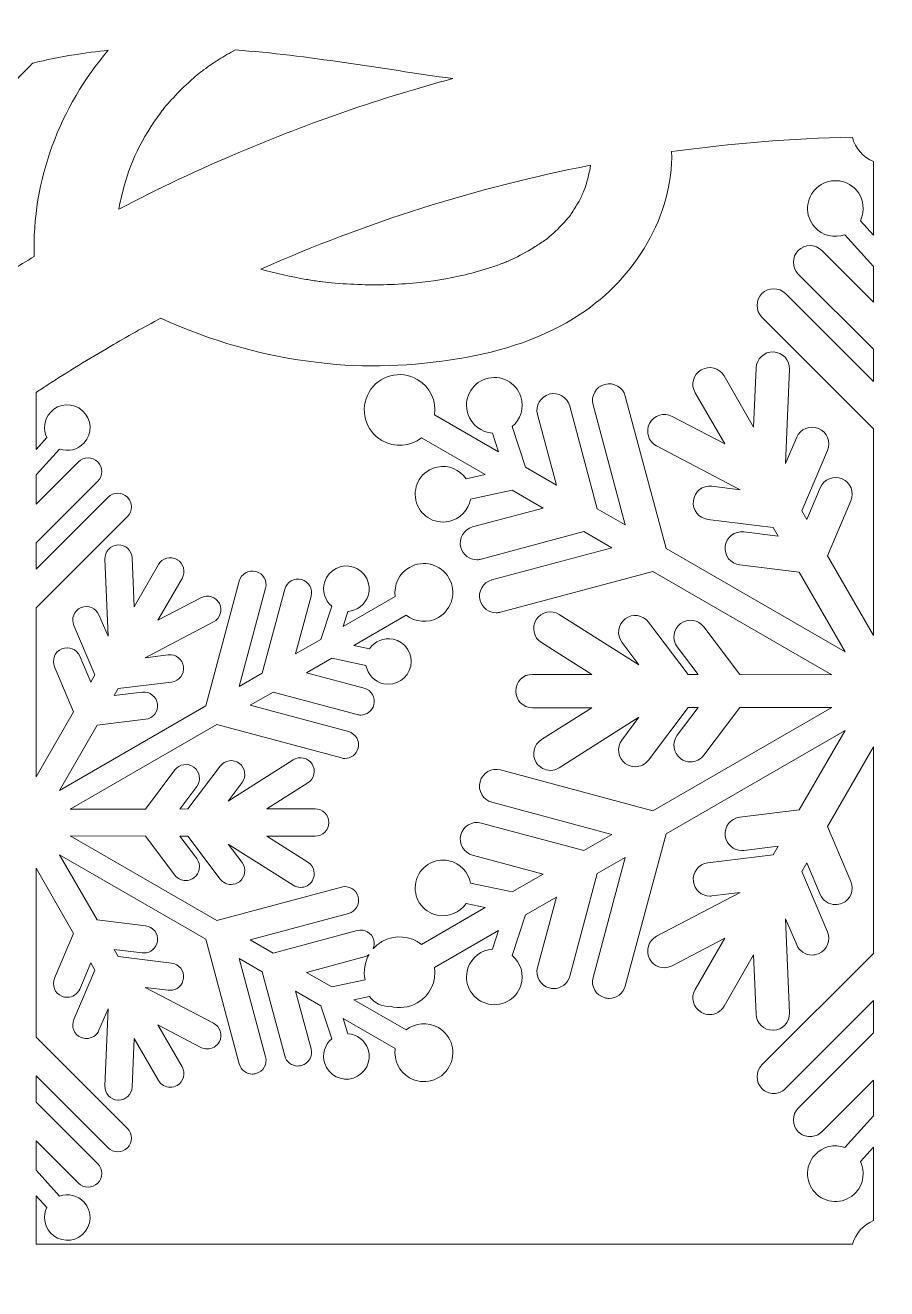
# Model space of a CAD drawing. Extents: x 26 to 174, y -640 to -439.
# Drawn here: x 61.7 to 100, y -548.7 to -492.5 of the extents above; entities that cross this region are included whole.
import ezdxf

# ---------------------------------------------------------------- set-up
doc = ezdxf.new("R2010")
doc.units = 0
doc.header["$MEASUREMENT"] = 0
doc.layers.add('Layer 1', color=7, linetype='Continuous', lineweight=0)

msp = doc.modelspace()

# ---------------------------------------------------------------- linework, layer by layer
at = {"layer": 'Layer 1'}
for points, knots in [([(173.587, -560.112), (173.015, -553.022), (171.434, -546.115), (168.862, -539.491), (168.595, -538.8), (168.317, -538.113), (168.027, -537.43), (166.759, -534.431), (165.303, -531.535), (163.666, -528.752), (163.191, -527.944), (162.701, -527.147), (162.196, -526.358), (160.938, -524.395), (159.586, -522.493), (158.143, -520.654), (162.274, -523.66), (168.881, -524.081), (171.941, -519.353), (172.403, -518.643), (171.782, -517.857), (171.051, -517.795), (166.41, -517.423), (163.769, -512.423), (162.631, -508.458), (161.196, -503.492), (160.672, -497.969), (157.038, -493.989), (155.459, -492.259), (153.521, -491.059), (151.411, -490.231), (154.107, -489.879), (156.742, -489.217), (159.21, -487.99), (163.81, -485.707), (167.651, -481.349), (167.851, -476.032), (168.079, -470.15), (164.113, -465.101), (159.541, -461.874), (154.597, -458.378), (148.749, -456.53), (143.597, -453.406), (141.122, -451.902), (139.032, -450.075), (137.101, -447.93), (136.868, -447.669), (136.634, -447.406), (136.399, -447.144), (136.166, -446.481), (135.87, -445.842), (135.517, -445.245), (134.317, -443.216), (132.474, -441.769), (130.307, -440.891), (126.136, -439.202), (121.289, -440.104), (117.363, -442.013), (113.423, -443.928), (110.041, -447.198), (108.033, -451.095), (107.04, -453.022), (106.36, -455.096), (105.999, -457.223), (105.834, -457.146), (105.668, -457.073), (105.498, -457.004), (103.752, -456.29), (101.845, -456.103), (100, -456.375), (98.155, -456.103), (96.248, -456.29), (94.502, -457.004), (94.332, -457.073), (94.166, -457.146), (94.001, -457.223), (93.64, -455.096), (92.96, -453.022), (91.967, -451.095), (89.959, -447.198), (86.577, -443.928), (82.637, -442.013), (78.711, -440.104), (73.864, -439.202), (69.693, -440.891), (67.526, -441.769), (65.683, -443.216), (64.483, -445.245), (64.13, -445.842), (63.834, -446.481), (63.601, -447.144), (63.366, -447.406), (63.132, -447.669), (62.899, -447.93), (60.968, -450.075), (58.878, -451.902), (56.403, -453.406), (51.251, -456.53), (45.403, -458.378), (40.459, -461.874), (35.887, -465.101), (31.921, -470.15), (32.149, -476.032), (32.349, -481.349), (36.19, -485.707), (40.79, -487.99), (43.258, -489.217), (45.893, -489.879), (48.589, -490.231), (46.479, -491.059), (44.541, -492.259), (42.962, -493.989), (39.328, -497.969), (38.804, -503.492), (37.369, -508.458), (36.231, -512.423), (33.59, -517.423), (28.949, -517.795), (28.218, -517.857), (27.597, -518.643), (28.059, -519.353), (31.119, -524.081), (37.726, -523.66), (41.857, -520.654), (40.414, -522.493), (39.062, -524.395), (37.804, -526.358), (37.299, -527.147), (36.809, -527.944), (36.334, -528.752), (34.697, -531.535), (33.241, -534.431), (31.973, -537.43), (31.683, -538.113), (31.405, -538.8), (31.138, -539.491), (28.566, -546.115), (26.985, -553.022), (26.413, -560.112), (26.251, -562.117), (26.17, -564.137), (26.17, -566.17), (26.17, -575.386), (27.84, -584.352), (31.138, -592.849), (31.405, -593.538), (31.683, -594.225), (31.973, -594.908), (35.69, -603.7), (41.014, -611.595), (47.793, -618.375), (54.573, -625.154), (62.468, -630.478), (71.26, -634.197), (80.365, -638.047), (90.034, -640), (100, -640), (109.966, -640), (119.635, -638.047), (128.74, -634.197), (137.532, -630.478), (145.427, -625.154), (152.207, -618.375), (158.986, -611.595), (164.31, -603.7), (168.027, -594.908), (168.317, -594.225), (168.595, -593.538), (168.862, -592.849), (172.16, -584.352), (173.83, -575.386), (173.83, -566.17), (173.83, -564.137), (173.749, -562.117), (173.587, -560.112)], [0, 0, 0, 0, 1, 1, 1, 2, 2, 2, 3, 3, 3, 4, 4, 4, 5, 5, 5, 6, 6, 6, 7, 7, 7, 8, 8, 8, 9, 9, 9, 10, 10, 10, 11, 11, 11, 12, 12, 12, 13, 13, 13, 14, 14, 14, 15, 15, 15, 16, 16, 16, 17, 17, 17, 18, 18, 18, 19, 19, 19, 20, 20, 20, 21, 21, 21, 22, 22, 22, 23, 23, 23, 24, 24, 24, 25, 25, 25, 26, 26, 26, 27, 27, 27, 28, 28, 28, 29, 29, 29, 30, 30, 30, 31, 31, 31, 32, 32, 32, 33, 33, 33, 34, 34, 34, 35, 35, 35, 36, 36, 36, 37, 37, 37, 38, 38, 38, 39, 39, 39, 40, 40, 40, 41, 41, 41, 42, 42, 42, 43, 43, 43, 44, 44, 44, 45, 45, 45, 46, 46, 46, 47, 47, 47, 48, 48, 48, 49, 49, 49, 50, 50, 50, 51, 51, 51, 52, 52, 52, 53, 53, 53, 54, 54, 54, 55, 55, 55, 56, 56, 56, 57, 57, 57, 58, 58, 58, 58]), ([(62.083, -502.801), (61.393, -503.214), (60.71, -503.638), (60.035, -504.074), (59.219, -504.599), (58.414, -505.142), (57.62, -505.7), (57.575, -504.972), (57.582, -504.241), (57.638, -503.514), (57.651, -503.342), (57.669, -503.171), (57.686, -502.999), (57.69, -502.949), (57.694, -502.911), (57.696, -502.882), (57.7, -502.858), (57.705, -502.83), (57.71, -502.795), (57.768, -502.426), (57.835, -502.058), (57.915, -501.692), (58.071, -500.989), (58.271, -500.297), (58.514, -499.619), (58.573, -499.457), (58.637, -499.296), (58.697, -499.134), (58.734, -499.044), (58.754, -498.994), (58.759, -498.979), (58.778, -498.936), (58.797, -498.893), (58.816, -498.85), (58.969, -498.508), (59.134, -498.172), (59.309, -497.841), (59.646, -497.206), (60.024, -496.593), (60.441, -496.007), (60.717, -495.619), (61.117, -495.126), (61.64, -494.582), (61.764, -494.453), (61.89, -494.326), (62.018, -494.202), (62.627, -494.05), (63.242, -493.924), (63.857, -493.824), (64.364, -493.741), (64.872, -493.676), (65.379, -493.626), (63.23, -496.138), (61.976, -499.4), (62.083, -502.801)], [0, 0, 0, 0, 1, 1, 1, 2, 2, 2, 3, 3, 3, 4, 4, 4, 5, 5, 5, 6, 6, 6, 7, 7, 7, 8, 8, 8, 9, 9, 9, 10, 10, 10, 11, 11, 11, 12, 12, 12, 13, 13, 13, 14, 14, 14, 15, 15, 15, 16, 16, 16, 17, 17, 17, 18, 18, 18, 18]), ([(71.26, -498.142), (69.415, -498.923), (67.609, -499.775), (65.845, -500.696), (65.889, -500.457), (65.942, -500.216), (66.005, -499.972), (66.361, -498.588), (66.837, -497.581), (67.724, -496.374), (67.732, -496.363), (67.739, -496.354), (67.745, -496.345), (67.791, -496.288), (67.838, -496.23), (67.885, -496.174), (67.982, -496.059), (68.08, -495.945), (68.181, -495.834), (68.422, -495.568), (68.676, -495.312), (68.941, -495.069), (69.141, -494.885), (69.347, -494.706), (69.561, -494.538), (69.594, -494.517), (69.838, -494.339), (69.838, -494.339), (69.986, -494.236), (70.136, -494.137), (70.288, -494.041), (70.53, -493.887), (70.779, -493.743), (71.031, -493.608), (74.26, -493.853), (77.485, -494.44), (80.699, -494.885), (77.495, -495.751), (74.345, -496.837), (71.26, -498.142)], [0, 0, 0, 0, 1, 1, 1, 2, 2, 2, 3, 3, 3, 4, 4, 4, 5, 5, 5, 6, 6, 6, 7, 7, 7, 8, 8, 8, 9, 9, 9, 10, 10, 10, 11, 11, 11, 12, 12, 12, 13, 13, 13, 13]), ([(98.472, -497.489), (98.592, -497.984), (98.946, -498.388), (99.411, -498.576), (99.411, -498.576), (99.411, -501.852), (99.411, -501.852), (99.411, -501.852), (98.829, -501.207), (98.829, -501.207), (99.043, -500.767), (98.984, -500.222), (98.636, -499.837), (98.179, -499.328), (97.395, -499.288), (96.888, -499.746), (96.38, -500.204), (96.339, -500.987), (96.797, -501.495), (97.144, -501.881), (97.68, -501.996), (98.14, -501.829), (98.14, -501.829), (99.411, -503.239), (99.411, -503.239), (99.411, -503.239), (99.411, -504.827), (99.411, -504.827), (99.411, -504.827), (97.115, -502.532), (97.115, -502.532), (96.826, -502.242), (96.356, -502.242), (96.066, -502.532), (95.776, -502.822), (95.776, -503.292), (96.066, -503.582), (96.066, -503.582), (99.411, -506.926), (99.411, -506.926), (99.411, -506.926), (99.411, -508.364), (99.411, -508.364), (99.411, -508.364), (95.5, -504.453), (95.5, -504.453), (95.21, -504.163), (94.74, -504.163), (94.451, -504.453), (94.16, -504.743), (94.16, -505.213), (94.451, -505.503), (94.451, -505.503), (99.411, -510.463), (99.411, -510.463), (99.411, -510.463), (99.411, -519.654), (99.411, -519.654), (99.411, -519.654), (97.371, -516.111), (97.371, -516.111), (97.371, -516.111), (98.409, -513.666), (98.409, -513.666), (98.57, -513.289), (98.393, -512.853), (98.016, -512.692), (97.639, -512.532), (97.203, -512.709), (97.043, -513.086), (97.043, -513.086), (96.442, -514.499), (96.442, -514.499), (96.442, -514.499), (96.22, -514.113), (96.22, -514.113), (96.22, -514.113), (97.361, -511.424), (97.361, -511.424), (97.522, -511.047), (97.345, -510.612), (96.968, -510.451), (96.591, -510.291), (96.155, -510.467), (95.995, -510.844), (95.995, -510.844), (95.501, -512.007), (95.501, -512.007), (95.501, -512.007), (95.673, -507.818), (95.673, -507.818), (95.69, -507.408), (95.372, -507.062), (94.962, -507.046), (94.554, -507.029), (94.207, -507.347), (94.189, -507.756), (94.189, -507.756), (94.081, -510.399), (94.081, -510.399), (94.081, -510.399), (92.766, -508.115), (92.766, -508.115), (92.561, -507.76), (92.107, -507.638), (91.752, -507.842), (91.751, -507.843), (91.75, -507.844), (91.75, -507.844), (91.749, -507.844), (91.748, -507.845), (91.747, -507.845), (91.392, -508.051), (91.271, -508.505), (91.476, -508.859), (91.476, -508.859), (92.797, -511.141), (92.797, -511.141), (92.797, -511.141), (90.454, -509.913), (90.454, -509.913), (90.091, -509.723), (89.642, -509.863), (89.452, -510.227), (89.261, -510.59), (89.402, -511.038), (89.765, -511.228), (89.765, -511.228), (93.479, -513.174), (93.479, -513.174), (93.479, -513.174), (92.226, -513.02), (92.226, -513.02), (91.818, -512.97), (91.449, -513.26), (91.399, -513.667), (91.348, -514.074), (91.638, -514.444), (92.045, -514.494), (92.045, -514.494), (94.944, -514.849), (94.944, -514.849), (94.944, -514.849), (95.167, -515.236), (95.167, -515.236), (95.167, -515.236), (93.643, -515.049), (93.643, -515.049), (93.235, -514.998), (92.866, -515.289), (92.816, -515.695), (92.766, -516.102), (93.055, -516.472), (93.462, -516.523), (93.462, -516.523), (96.099, -516.845), (96.099, -516.845), (96.099, -516.845), (98.147, -520.384), (98.147, -520.384), (98.147, -520.384), (90.187, -515.788), (90.187, -515.788), (90.187, -515.788), (88.372, -509.012), (88.372, -509.012), (88.266, -508.616), (87.859, -508.381), (87.463, -508.487), (87.067, -508.593), (86.832, -509), (86.938, -509.397), (86.938, -509.397), (88.369, -514.739), (88.369, -514.739), (88.369, -514.739), (87.125, -514.02), (87.125, -514.02), (87.125, -514.02), (85.9, -509.451), (85.9, -509.451), (85.794, -509.055), (85.387, -508.82), (84.991, -508.926), (84.596, -509.032), (84.361, -509.439), (84.466, -509.835), (84.466, -509.835), (85.306, -512.97), (85.306, -512.97), (85.306, -512.97), (83.931, -512.176), (83.931, -512.176), (83.931, -512.176), (83.345, -510.37), (83.345, -510.37), (83.72, -510.055), (83.888, -509.534), (83.727, -509.04), (83.516, -508.39), (82.818, -508.033), (82.168, -508.244), (81.517, -508.455), (81.161, -509.154), (81.372, -509.804), (81.532, -510.299), (81.974, -510.622), (82.462, -510.657), (82.462, -510.657), (82.73, -511.483), (82.73, -511.483), (82.73, -511.483), (79.893, -509.845), (79.893, -509.845), (79.979, -509.229), (79.694, -508.595), (79.122, -508.265), (78.37, -507.831), (77.409, -508.088), (76.975, -508.841), (76.541, -509.592), (76.799, -510.553), (77.55, -510.988), (78.121, -511.317), (78.813, -511.247), (79.303, -510.865), (79.303, -510.865), (82.141, -512.503), (82.141, -512.503), (82.141, -512.503), (81.291, -512.684), (81.291, -512.684), (81.017, -512.279), (80.516, -512.058), (80.008, -512.167), (79.339, -512.309), (78.912, -512.966), (79.055, -513.635), (79.197, -514.304), (79.855, -514.731), (80.524, -514.588), (81.032, -514.48), (81.399, -514.074), (81.485, -513.592), (81.485, -513.592), (83.342, -513.197), (83.342, -513.197), (83.342, -513.197), (84.717, -513.991), (84.717, -513.991), (84.717, -513.991), (81.582, -514.831), (81.582, -514.831), (81.186, -514.937), (80.951, -515.344), (81.057, -515.74), (81.146, -516.072), (81.446, -516.291), (81.774, -516.291), (81.837, -516.291), (81.902, -516.283), (81.966, -516.265), (81.966, -516.265), (86.535, -515.04), (86.535, -515.04), (86.535, -515.04), (87.78, -515.759), (87.78, -515.759), (87.78, -515.759), (82.438, -517.191), (82.438, -517.191), (82.042, -517.297), (81.807, -517.704), (81.913, -518.1), (82.002, -518.431), (82.302, -518.65), (82.63, -518.65), (82.693, -518.65), (82.758, -518.642), (82.822, -518.624), (82.822, -518.624), (89.598, -516.809), (89.598, -516.809), (89.598, -516.809), (97.558, -521.404), (97.558, -521.404), (97.558, -521.404), (93.469, -521.4), (93.469, -521.4), (93.469, -521.4), (91.871, -519.278), (91.871, -519.278), (91.624, -518.95), (91.159, -518.885), (90.831, -519.132), (90.504, -519.378), (90.439, -519.844), (90.685, -520.171), (90.685, -520.171), (91.609, -521.398), (91.609, -521.398), (91.609, -521.398), (91.163, -521.397), (91.163, -521.397), (91.163, -521.397), (89.406, -519.065), (89.406, -519.065), (89.159, -518.737), (88.694, -518.672), (88.366, -518.918), (88.039, -519.165), (87.974, -519.63), (88.22, -519.958), (88.22, -519.958), (88.981, -520.967), (88.981, -520.967), (88.981, -520.967), (85.438, -518.723), (85.438, -518.723), (85.092, -518.503), (84.633, -518.606), (84.414, -518.953), (84.194, -519.299), (84.297, -519.758), (84.644, -519.977), (84.644, -519.977), (86.878, -521.392), (86.878, -521.392), (86.878, -521.392), (84.242, -521.389), (84.242, -521.389), (84.242, -521.389), (84.242, -521.389), (84.242, -521.389), (84.242, -521.389), (84.242, -521.389), (84.241, -521.389), (84.241, -521.389), (84.241, -521.389), (84.241, -521.389), (83.832, -521.389), (83.5, -521.722), (83.499, -522.131), (83.499, -522.132), (83.5, -522.133), (83.5, -522.134), (83.5, -522.135), (83.499, -522.136), (83.499, -522.137), (83.5, -522.547), (83.832, -522.878), (84.241, -522.878), (84.241, -522.878), (84.241, -522.878), (84.241, -522.878), (84.242, -522.878), (84.242, -522.878), (84.242, -522.878), (84.242, -522.878), (84.242, -522.878), (84.242, -522.878), (84.242, -522.878), (86.878, -522.875), (86.878, -522.875), (86.878, -522.875), (84.644, -524.291), (84.644, -524.291), (84.297, -524.51), (84.194, -524.969), (84.414, -525.315), (84.555, -525.538), (84.796, -525.661), (85.042, -525.661), (85.178, -525.661), (85.315, -525.623), (85.438, -525.545), (85.438, -525.545), (88.981, -523.301), (88.981, -523.301), (88.981, -523.301), (88.22, -524.31), (88.22, -524.31), (87.974, -524.637), (88.039, -525.103), (88.366, -525.349), (88.501, -525.45), (88.657, -525.499), (88.813, -525.499), (89.037, -525.499), (89.26, -525.397), (89.406, -525.203), (89.406, -525.203), (91.163, -522.871), (91.163, -522.871), (91.163, -522.871), (91.609, -522.87), (91.609, -522.87), (91.609, -522.87), (90.685, -524.097), (90.685, -524.097), (90.439, -524.425), (90.504, -524.89), (90.831, -525.137), (90.966, -525.237), (91.122, -525.286), (91.278, -525.286), (91.503, -525.286), (91.725, -525.184), (91.871, -524.99), (91.871, -524.99), (93.469, -522.868), (93.469, -522.868), (93.469, -522.868), (97.558, -522.863), (97.558, -522.863), (97.558, -522.863), (89.598, -527.459), (89.598, -527.459), (89.598, -527.459), (82.822, -525.643), (82.822, -525.643), (82.426, -525.537), (82.019, -525.772), (81.913, -526.168), (81.807, -526.564), (82.042, -526.971), (82.438, -527.077), (82.438, -527.077), (87.78, -528.508), (87.78, -528.508), (87.78, -528.508), (86.535, -529.227), (86.535, -529.227), (86.535, -529.227), (81.966, -528.003), (81.966, -528.003), (81.57, -527.897), (81.163, -528.132), (81.057, -528.528), (80.951, -528.924), (81.186, -529.331), (81.582, -529.437), (81.582, -529.437), (84.717, -530.277), (84.717, -530.277), (84.717, -530.277), (83.342, -531.071), (83.342, -531.071), (83.342, -531.071), (81.485, -530.676), (81.485, -530.676), (81.399, -530.193), (81.032, -529.788), (80.524, -529.679), (79.855, -529.537), (79.197, -529.964), (79.055, -530.633), (78.912, -531.301), (79.339, -531.959), (80.008, -532.102), (80.516, -532.21), (81.017, -531.989), (81.291, -531.584), (81.291, -531.584), (82.141, -531.765), (82.141, -531.765), (82.141, -531.765), (79.303, -533.402), (79.303, -533.402), (78.813, -533.02), (78.121, -532.95), (77.55, -533.281), (77.402, -533.366), (77.274, -533.472), (77.166, -533.593), (77.212, -533.476), (77.224, -533.345), (77.189, -533.215), (77.102, -532.891), (76.769, -532.698), (76.445, -532.785), (76.445, -532.785), (72.706, -533.787), (72.706, -533.787), (72.706, -533.787), (71.687, -533.199), (71.687, -533.199), (71.687, -533.199), (76.059, -532.027), (76.059, -532.027), (76.383, -531.941), (76.575, -531.608), (76.488, -531.284), (76.401, -530.96), (76.069, -530.767), (75.744, -530.854), (75.744, -530.854), (70.199, -532.34), (70.199, -532.34), (70.199, -532.34), (63.685, -528.579), (63.685, -528.579), (63.685, -528.579), (67.03, -528.583), (67.03, -528.583), (67.03, -528.583), (68.338, -530.319), (68.338, -530.319), (68.458, -530.478), (68.64, -530.561), (68.824, -530.561), (68.952, -530.561), (69.08, -530.522), (69.189, -530.439), (69.457, -530.237), (69.511, -529.857), (69.309, -529.588), (69.309, -529.588), (68.553, -528.585), (68.553, -528.585), (68.553, -528.585), (68.918, -528.585), (68.918, -528.585), (68.918, -528.585), (70.356, -530.494), (70.356, -530.494), (70.475, -530.652), (70.658, -530.736), (70.842, -530.736), (70.969, -530.736), (71.097, -530.696), (71.207, -530.614), (71.475, -530.412), (71.528, -530.031), (71.326, -529.763), (71.326, -529.763), (70.704, -528.937), (70.704, -528.937), (70.704, -528.937), (73.603, -530.773), (73.603, -530.773), (73.704, -530.837), (73.817, -530.868), (73.928, -530.868), (74.129, -530.868), (74.326, -530.768), (74.442, -530.586), (74.621, -530.302), (74.537, -529.927), (74.254, -529.747), (74.254, -529.747), (72.425, -528.589), (72.425, -528.589), (72.425, -528.589), (74.582, -528.591), (74.582, -528.591), (74.582, -528.591), (74.582, -528.591), (74.583, -528.591), (74.918, -528.591), (75.19, -528.32), (75.19, -527.984), (75.19, -527.984), (75.19, -527.98), (75.19, -527.98), (75.19, -527.644), (74.918, -527.373), (74.583, -527.373), (74.582, -527.373), (74.582, -527.373), (74.582, -527.373), (74.582, -527.373), (72.425, -527.375), (72.425, -527.375), (72.425, -527.375), (74.254, -526.217), (74.254, -526.217), (74.537, -526.037), (74.621, -525.662), (74.442, -525.379), (74.262, -525.095), (73.887, -525.011), (73.603, -525.19), (73.603, -525.19), (70.704, -527.027), (70.704, -527.027), (70.704, -527.027), (71.326, -526.201), (71.326, -526.201), (71.528, -525.933), (71.475, -525.552), (71.207, -525.35), (70.939, -525.148), (70.558, -525.202), (70.356, -525.47), (70.356, -525.47), (68.918, -527.379), (68.918, -527.379), (68.918, -527.379), (68.553, -527.38), (68.553, -527.38), (68.553, -527.38), (69.309, -526.375), (69.309, -526.375), (69.511, -526.107), (69.457, -525.727), (69.189, -525.525), (68.922, -525.323), (68.54, -525.376), (68.338, -525.644), (68.338, -525.644), (67.03, -527.381), (67.03, -527.381), (67.03, -527.381), (63.685, -527.385), (63.685, -527.385), (63.685, -527.385), (70.199, -523.624), (70.199, -523.624), (70.199, -523.624), (75.744, -525.11), (75.744, -525.11), (75.797, -525.124), (75.85, -525.131), (75.902, -525.131), (76.17, -525.131), (76.415, -524.952), (76.488, -524.68), (76.575, -524.356), (76.383, -524.023), (76.059, -523.936), (76.059, -523.936), (71.687, -522.765), (71.687, -522.765), (71.687, -522.765), (72.706, -522.177), (72.706, -522.177), (72.706, -522.177), (76.445, -523.179), (76.445, -523.179), (76.498, -523.193), (76.551, -523.2), (76.603, -523.2), (76.871, -523.2), (77.116, -523.02), (77.189, -522.749), (77.276, -522.425), (77.084, -522.092), (76.759, -522.005), (76.759, -522.005), (74.194, -521.317), (74.194, -521.317), (74.194, -521.317), (75.319, -520.668), (75.319, -520.668), (75.319, -520.668), (76.839, -520.991), (76.839, -520.991), (76.909, -521.386), (77.209, -521.718), (77.625, -521.806), (78.173, -521.923), (78.711, -521.574), (78.827, -521.026), (78.944, -520.479), (78.595, -519.941), (78.048, -519.825), (77.631, -519.736), (77.221, -519.916), (76.997, -520.248), (76.997, -520.248), (76.303, -520.1), (76.303, -520.1), (76.303, -520.1), (78.624, -518.759), (78.624, -518.759), (79.025, -519.072), (79.592, -519.129), (80.059, -518.86), (80.674, -518.504), (80.885, -517.718), (80.53, -517.103), (80.175, -516.487), (79.388, -516.276), (78.773, -516.631), (78.305, -516.902), (78.071, -517.42), (78.142, -517.924), (78.142, -517.924), (75.82, -519.265), (75.82, -519.265), (75.82, -519.265), (76.039, -518.589), (76.039, -518.589), (76.439, -518.56), (76.8, -518.296), (76.931, -517.891), (77.104, -517.359), (76.812, -516.787), (76.28, -516.614), (75.748, -516.442), (75.176, -516.733), (75.004, -517.266), (74.872, -517.67), (75.01, -518.097), (75.316, -518.354), (75.316, -518.354), (74.837, -519.832), (74.837, -519.832), (74.837, -519.832), (73.711, -520.482), (73.711, -520.482), (73.711, -520.482), (74.399, -517.916), (74.399, -517.916), (74.486, -517.592), (74.293, -517.259), (73.969, -517.172), (73.645, -517.086), (73.312, -517.278), (73.225, -517.602), (73.225, -517.602), (72.223, -521.341), (72.223, -521.341), (72.223, -521.341), (71.204, -521.929), (71.204, -521.929), (71.204, -521.929), (72.376, -517.558), (72.376, -517.558), (72.463, -517.233), (72.27, -516.9), (71.946, -516.813), (71.622, -516.727), (71.289, -516.919), (71.202, -517.243), (71.202, -517.243), (69.716, -522.789), (69.716, -522.789), (69.716, -522.789), (63.203, -526.549), (63.203, -526.549), (63.203, -526.549), (64.878, -523.654), (64.878, -523.654), (64.878, -523.654), (67.036, -523.389), (67.036, -523.389), (67.37, -523.348), (67.606, -523.045), (67.565, -522.712), (67.525, -522.38), (67.222, -522.142), (66.889, -522.183), (66.889, -522.183), (65.641, -522.337), (65.641, -522.337), (65.641, -522.337), (65.824, -522.02), (65.824, -522.02), (65.824, -522.02), (68.196, -521.73), (68.196, -521.73), (68.529, -521.689), (68.766, -521.385), (68.725, -521.052), (68.685, -520.72), (68.381, -520.482), (68.048, -520.523), (68.048, -520.523), (67.022, -520.649), (67.022, -520.649), (67.022, -520.649), (70.062, -519.057), (70.062, -519.057), (70.359, -518.901), (70.474, -518.534), (70.318, -518.237), (70.163, -517.94), (69.796, -517.825), (69.498, -517.98), (69.498, -517.98), (67.581, -518.985), (67.581, -518.985), (67.581, -518.985), (68.661, -517.118), (68.661, -517.118), (68.83, -516.828), (68.73, -516.456), (68.44, -516.288), (68.439, -516.287), (68.439, -516.287), (68.438, -516.287), (68.437, -516.286), (68.437, -516.286), (68.436, -516.285), (68.146, -516.118), (67.774, -516.218), (67.606, -516.509), (67.606, -516.509), (66.53, -518.378), (66.53, -518.378), (66.53, -518.378), (66.441, -516.215), (66.441, -516.215), (66.427, -515.88), (66.143, -515.619), (65.809, -515.633), (65.474, -515.647), (65.213, -515.93), (65.227, -516.265), (65.227, -516.265), (65.368, -519.694), (65.368, -519.694), (65.368, -519.694), (64.964, -518.742), (64.964, -518.742), (64.833, -518.433), (64.476, -518.29), (64.167, -518.421), (63.858, -518.552), (63.714, -518.908), (63.846, -519.217), (63.846, -519.217), (64.78, -521.417), (64.78, -521.417), (64.78, -521.417), (64.597, -521.734), (64.597, -521.734), (64.597, -521.734), (64.106, -520.577), (64.106, -520.577), (63.975, -520.268), (63.618, -520.124), (63.309, -520.255), (63.001, -520.386), (62.857, -520.743), (62.988, -521.052), (62.988, -521.052), (63.837, -523.053), (63.837, -523.053), (63.837, -523.053), (62.168, -525.952), (62.168, -525.952), (62.168, -525.952), (62.168, -518.43), (62.168, -518.43), (62.168, -518.43), (66.228, -514.371), (66.228, -514.371), (66.465, -514.133), (66.465, -513.749), (66.228, -513.512), (65.991, -513.274), (65.606, -513.274), (65.369, -513.512), (65.369, -513.512), (62.168, -516.712), (62.168, -516.712), (62.168, -516.712), (62.168, -515.536), (62.168, -515.536), (62.168, -515.536), (64.906, -512.798), (64.906, -512.798), (65.143, -512.561), (65.143, -512.177), (64.906, -511.939), (64.668, -511.702), (64.284, -511.702), (64.047, -511.939), (64.047, -511.939), (62.168, -513.818), (62.168, -513.818), (62.168, -513.818), (62.168, -512.518), (62.168, -512.518), (62.168, -512.518), (63.208, -511.364), (63.208, -511.364), (63.585, -511.5), (64.023, -511.406), (64.307, -511.09), (64.682, -510.675), (64.649, -510.034), (64.233, -509.659), (63.817, -509.285), (63.177, -509.318), (62.802, -509.734), (62.517, -510.049), (62.469, -510.495), (62.644, -510.855), (62.644, -510.855), (62.168, -511.383), (62.168, -511.383), (62.168, -511.383), (62.168, -508.851), (62.168, -508.851), (62.334, -508.741), (62.5, -508.631), (62.667, -508.523), (63.586, -507.925), (64.52, -507.349), (65.469, -506.797), (66.207, -506.366), (66.955, -505.95), (67.71, -505.546), (69.956, -506.57), (72.269, -507.226), (74.721, -507.521), (76.82, -507.773), (78.924, -507.686), (81.007, -507.34), (82.876, -507.03), (84.781, -506.422), (86.37, -505.37), (88.828, -503.742), (90.505, -500.982), (90.434, -498.136), (93.069, -497.767), (95.752, -497.55), (98.472, -497.489)], [0, 0, 0, 0, 1, 1, 1, 2, 2, 2, 3, 3, 3, 4, 4, 4, 5, 5, 5, 6, 6, 6, 7, 7, 7, 8, 8, 8, 9, 9, 9, 10, 10, 10, 11, 11, 11, 12, 12, 12, 13, 13, 13, 14, 14, 14, 15, 15, 15, 16, 16, 16, 17, 17, 17, 18, 18, 18, 19, 19, 19, 20, 20, 20, 21, 21, 21, 22, 22, 22, 23, 23, 23, 24, 24, 24, 25, 25, 25, 26, 26, 26, 27, 27, 27, 28, 28, 28, 29, 29, 29, 30, 30, 30, 31, 31, 31, 32, 32, 32, 33, 33, 33, 34, 34, 34, 35, 35, 35, 36, 36, 36, 37, 37, 37, 38, 38, 38, 39, 39, 39, 40, 40, 40, 41, 41, 41, 42, 42, 42, 43, 43, 43, 44, 44, 44, 45, 45, 45, 46, 46, 46, 47, 47, 47, 48, 48, 48, 49, 49, 49, 50, 50, 50, 51, 51, 51, 52, 52, 52, 53, 53, 53, 54, 54, 54, 55, 55, 55, 56, 56, 56, 57, 57, 57, 58, 58, 58, 59, 59, 59, 60, 60, 60, 61, 61, 61, 62, 62, 62, 63, 63, 63, 64, 64, 64, 65, 65, 65, 66, 66, 66, 67, 67, 67, 68, 68, 68, 69, 69, 69, 70, 70, 70, 71, 71, 71, 72, 72, 72, 73, 73, 73, 74, 74, 74, 75, 75, 75, 76, 76, 76, 77, 77, 77, 78, 78, 78, 79, 79, 79, 80, 80, 80, 81, 81, 81, 82, 82, 82, 83, 83, 83, 84, 84, 84, 85, 85, 85, 86, 86, 86, 87, 87, 87, 88, 88, 88, 89, 89, 89, 90, 90, 90, 91, 91, 91, 92, 92, 92, 93, 93, 93, 94, 94, 94, 95, 95, 95, 96, 96, 96, 97, 97, 97, 98, 98, 98, 99, 99, 99, 100, 100, 100, 101, 101, 101, 102, 102, 102, 103, 103, 103, 104, 104, 104, 105, 105, 105, 106, 106, 106, 107, 107, 107, 108, 108, 108, 109, 109, 109, 110, 110, 110, 111, 111, 111, 112, 112, 112, 113, 113, 113, 114, 114, 114, 115, 115, 115, 116, 116, 116, 117, 117, 117, 118, 118, 118, 119, 119, 119, 120, 120, 120, 121, 121, 121, 122, 122, 122, 123, 123, 123, 124, 124, 124, 125, 125, 125, 126, 126, 126, 127, 127, 127, 128, 128, 128, 129, 129, 129, 130, 130, 130, 131, 131, 131, 132, 132, 132, 133, 133, 133, 134, 134, 134, 135, 135, 135, 136, 136, 136, 137, 137, 137, 138, 138, 138, 139, 139, 139, 140, 140, 140, 141, 141, 141, 142, 142, 142, 143, 143, 143, 144, 144, 144, 145, 145, 145, 146, 146, 146, 147, 147, 147, 148, 148, 148, 149, 149, 149, 150, 150, 150, 151, 151, 151, 152, 152, 152, 153, 153, 153, 154, 154, 154, 155, 155, 155, 156, 156, 156, 157, 157, 157, 158, 158, 158, 159, 159, 159, 160, 160, 160, 161, 161, 161, 162, 162, 162, 163, 163, 163, 164, 164, 164, 165, 165, 165, 166, 166, 166, 167, 167, 167, 168, 168, 168, 169, 169, 169, 170, 170, 170, 171, 171, 171, 172, 172, 172, 173, 173, 173, 174, 174, 174, 175, 175, 175, 176, 176, 176, 177, 177, 177, 178, 178, 178, 179, 179, 179, 180, 180, 180, 181, 181, 181, 182, 182, 182, 183, 183, 183, 184, 184, 184, 185, 185, 185, 186, 186, 186, 187, 187, 187, 188, 188, 188, 189, 189, 189, 190, 190, 190, 191, 191, 191, 192, 192, 192, 193, 193, 193, 194, 194, 194, 195, 195, 195, 196, 196, 196, 197, 197, 197, 198, 198, 198, 199, 199, 199, 200, 200, 200, 201, 201, 201, 202, 202, 202, 203, 203, 203, 204, 204, 204, 205, 205, 205, 206, 206, 206, 207, 207, 207, 208, 208, 208, 209, 209, 209, 210, 210, 210, 211, 211, 211, 212, 212, 212, 213, 213, 213, 214, 214, 214, 215, 215, 215, 216, 216, 216, 217, 217, 217, 218, 218, 218, 219, 219, 219, 220, 220, 220, 221, 221, 221, 222, 222, 222, 223, 223, 223, 224, 224, 224, 225, 225, 225, 226, 226, 226, 227, 227, 227, 228, 228, 228, 229, 229, 229, 230, 230, 230, 231, 231, 231, 232, 232, 232, 233, 233, 233, 234, 234, 234, 235, 235, 235, 236, 236, 236, 237, 237, 237, 238, 238, 238, 239, 239, 239, 240, 240, 240, 241, 241, 241, 242, 242, 242, 243, 243, 243, 244, 244, 244, 245, 245, 245, 246, 246, 246, 247, 247, 247, 248, 248, 248, 249, 249, 249, 250, 250, 250, 251, 251, 251, 252, 252, 252, 253, 253, 253, 254, 254, 254, 255, 255, 255, 256, 256, 256, 257, 257, 257, 258, 258, 258, 259, 259, 259, 260, 260, 260, 261, 261, 261, 262, 262, 262, 263, 263, 263, 264, 264, 264, 265, 265, 265, 266, 266, 266, 267, 267, 267, 268, 268, 268, 269, 269, 269, 270, 270, 270, 271, 271, 271, 272, 272, 272, 273, 273, 273, 274, 274, 274, 275, 275, 275, 276, 276, 276, 277, 277, 277, 278, 278, 278, 279, 279, 279, 280, 280, 280, 281, 281, 281, 282, 282, 282, 283, 283, 283, 284, 284, 284, 285, 285, 285, 286, 286, 286, 287, 287, 287, 288, 288, 288, 289, 289, 289, 290, 290, 290, 291, 291, 291, 292, 292, 292, 293, 293, 293, 294, 294, 294, 295, 295, 295, 296, 296, 296, 297, 297, 297, 298, 298, 298, 299, 299, 299, 300, 300, 300, 301, 301, 301, 302, 302, 302, 303, 303, 303, 304, 304, 304, 305, 305, 305, 306, 306, 306, 307, 307, 307, 307]), ([(86.515, -499.929), (86.445, -500.085), (86.367, -500.238), (86.284, -500.387), (86.186, -500.564), (86.076, -500.73), (85.969, -500.901), (85.933, -500.958), (85.917, -500.987), (85.91, -501.002), (85.897, -501.015), (85.875, -501.039), (85.837, -501.081), (85.597, -501.355), (85.345, -501.615), (85.07, -501.855), (84.998, -501.918), (84.924, -501.98), (84.85, -502.04), (84.838, -502.047), (84.815, -502.063), (84.775, -502.09), (84.622, -502.196), (84.468, -502.3), (84.309, -502.398), (83.99, -502.595), (83.659, -502.772), (83.32, -502.932), (83.301, -502.941), (83.166, -503.002), (83.108, -503.029), (83.055, -503.049), (82.969, -503.084), (82.972, -503.083), (82.795, -503.149), (82.617, -503.214), (82.438, -503.274), (82.047, -503.404), (81.651, -503.515), (81.252, -503.611), (80.436, -503.807), (79.779, -503.911), (79.082, -503.974), (78.219, -504.053), (77.35, -504.076), (76.484, -504.045), (76.033, -504.028), (75.583, -503.997), (75.134, -503.952), (75.081, -503.946), (74.75, -503.908), (74.753, -503.91), (74.559, -503.883), (74.365, -503.851), (74.172, -503.818), (73.51, -503.703), (72.833, -503.548), (72.17, -503.364), (76.808, -501.3), (81.716, -499.737), (86.824, -498.741), (86.818, -498.787), (86.809, -498.86), (86.803, -498.905), (86.796, -498.939), (86.79, -498.971), (86.788, -498.977), (86.742, -499.172), (86.698, -499.365), (86.64, -499.556), (86.619, -499.625), (86.507, -499.931), (86.515, -499.929)], [0, 0, 0, 0, 1, 1, 1, 2, 2, 2, 3, 3, 3, 4, 4, 4, 5, 5, 5, 6, 6, 6, 7, 7, 7, 8, 8, 8, 9, 9, 9, 10, 10, 10, 11, 11, 11, 12, 12, 12, 13, 13, 13, 14, 14, 14, 15, 15, 15, 16, 16, 16, 17, 17, 17, 18, 18, 18, 19, 19, 19, 20, 20, 20, 21, 21, 21, 22, 22, 22, 23, 23, 23, 24, 24, 24, 24]), ([(62.168, -546.739), (62.168, -546.739), (62.168, -544.581), (62.168, -544.581), (62.168, -544.581), (62.644, -545.109), (62.644, -545.109), (62.469, -545.469), (62.517, -545.915), (62.802, -546.23), (63.177, -546.646), (63.817, -546.68), (64.233, -546.305), (64.649, -545.93), (64.682, -545.289), (64.307, -544.874), (64.023, -544.558), (63.585, -544.463), (63.208, -544.6), (63.208, -544.6), (62.168, -543.446), (62.168, -543.446), (62.168, -543.446), (62.168, -542.146), (62.168, -542.146), (62.168, -542.146), (64.047, -544.025), (64.047, -544.025), (64.165, -544.143), (64.32, -544.202), (64.476, -544.202), (64.632, -544.202), (64.787, -544.143), (64.906, -544.025), (65.143, -543.787), (65.143, -543.403), (64.906, -543.165), (64.906, -543.165), (62.168, -540.428), (62.168, -540.428), (62.168, -540.428), (62.168, -539.252), (62.168, -539.252), (62.168, -539.252), (65.369, -542.452), (65.369, -542.452), (65.487, -542.571), (65.643, -542.63), (65.798, -542.63), (65.954, -542.63), (66.109, -542.571), (66.228, -542.452), (66.465, -542.215), (66.465, -541.83), (66.228, -541.593), (66.228, -541.593), (62.168, -537.533), (62.168, -537.533), (62.168, -537.533), (62.168, -530.012), (62.168, -530.012), (62.168, -530.012), (63.837, -532.911), (63.837, -532.911), (63.837, -532.911), (62.988, -534.912), (62.988, -534.912), (62.857, -535.221), (63.001, -535.578), (63.309, -535.709), (63.387, -535.742), (63.467, -535.757), (63.547, -535.757), (63.783, -535.757), (64.008, -535.619), (64.106, -535.387), (64.106, -535.387), (64.597, -534.23), (64.597, -534.23), (64.597, -534.23), (64.78, -534.546), (64.78, -534.546), (64.78, -534.546), (63.846, -536.747), (63.846, -536.747), (63.714, -537.055), (63.858, -537.412), (64.167, -537.543), (64.245, -537.576), (64.325, -537.592), (64.404, -537.592), (64.641, -537.592), (64.866, -537.453), (64.964, -537.221), (64.964, -537.221), (65.368, -536.27), (65.368, -536.27), (65.368, -536.27), (65.227, -539.699), (65.227, -539.699), (65.213, -540.034), (65.474, -540.317), (65.809, -540.331), (65.817, -540.331), (65.826, -540.331), (65.835, -540.331), (66.159, -540.331), (66.427, -540.076), (66.441, -539.749), (66.441, -539.749), (66.53, -537.585), (66.53, -537.585), (66.53, -537.585), (67.606, -539.455), (67.606, -539.455), (67.719, -539.65), (67.923, -539.76), (68.133, -539.76), (68.236, -539.76), (68.34, -539.733), (68.436, -539.678), (68.437, -539.678), (68.437, -539.678), (68.438, -539.677), (68.439, -539.677), (68.439, -539.677), (68.44, -539.676), (68.73, -539.508), (68.83, -539.137), (68.661, -538.846), (68.661, -538.846), (67.581, -536.979), (67.581, -536.979), (67.581, -536.979), (69.498, -537.983), (69.498, -537.983), (69.588, -538.03), (69.685, -538.053), (69.78, -538.053), (69.998, -538.053), (70.21, -537.934), (70.318, -537.727), (70.474, -537.43), (70.359, -537.063), (70.062, -536.907), (70.062, -536.907), (67.022, -535.315), (67.022, -535.315), (67.022, -535.315), (68.048, -535.441), (68.048, -535.441), (68.074, -535.444), (68.099, -535.445), (68.123, -535.445), (68.426, -535.445), (68.688, -535.219), (68.725, -534.911), (68.766, -534.578), (68.529, -534.276), (68.196, -534.235), (68.196, -534.235), (65.824, -533.944), (65.824, -533.944), (65.824, -533.944), (65.641, -533.628), (65.641, -533.628), (65.641, -533.628), (66.889, -533.781), (66.889, -533.781), (66.914, -533.784), (66.939, -533.785), (66.964, -533.785), (67.266, -533.785), (67.528, -533.559), (67.565, -533.252), (67.606, -532.918), (67.37, -532.616), (67.036, -532.575), (67.036, -532.575), (64.878, -532.31), (64.878, -532.31), (64.878, -532.31), (63.203, -529.415), (63.203, -529.415), (63.203, -529.415), (69.716, -533.176), (69.716, -533.176), (69.716, -533.176), (71.202, -538.721), (71.202, -538.721), (71.275, -538.992), (71.521, -539.171), (71.789, -539.171), (71.841, -539.171), (71.894, -539.165), (71.946, -539.151), (72.27, -539.064), (72.463, -538.731), (72.376, -538.407), (72.376, -538.407), (71.204, -534.035), (71.204, -534.035), (71.204, -534.035), (72.223, -534.623), (72.223, -534.623), (72.223, -534.623), (73.225, -538.362), (73.225, -538.362), (73.298, -538.633), (73.543, -538.813), (73.811, -538.813), (73.864, -538.813), (73.917, -538.806), (73.969, -538.792), (74.293, -538.705), (74.486, -538.372), (74.399, -538.048), (74.399, -538.048), (73.711, -535.482), (73.711, -535.482), (73.711, -535.482), (74.837, -536.132), (74.837, -536.132), (74.837, -536.132), (75.316, -537.61), (75.316, -537.61), (75.01, -537.867), (74.872, -538.294), (75.004, -538.698), (75.176, -539.231), (75.748, -539.522), (76.28, -539.349), (76.812, -539.177), (77.104, -538.605), (76.931, -538.073), (76.8, -537.668), (76.439, -537.404), (76.039, -537.375), (76.039, -537.375), (75.82, -536.7), (75.82, -536.7), (75.82, -536.7), (78.142, -538.04), (78.142, -538.04), (78.071, -538.544), (78.305, -539.063), (78.773, -539.332), (79.388, -539.688), (80.175, -539.477), (80.53, -538.862), (80.885, -538.247), (80.674, -537.459), (80.059, -537.105), (79.592, -536.834), (79.025, -536.891), (78.624, -537.204), (78.624, -537.204), (76.303, -535.864), (76.303, -535.864), (76.303, -535.864), (76.997, -535.716), (76.997, -535.716), (77.198, -536.013), (77.549, -536.188), (77.92, -536.157), (78.311, -536.264), (78.743, -536.222), (79.122, -536.003), (79.694, -535.673), (79.979, -535.039), (79.893, -534.424), (79.893, -534.424), (82.73, -532.786), (82.73, -532.786), (82.73, -532.786), (82.462, -533.611), (82.462, -533.611), (81.974, -533.646), (81.532, -533.97), (81.372, -534.464), (81.161, -535.114), (81.517, -535.812), (82.168, -536.023), (82.818, -536.235), (83.516, -535.879), (83.727, -535.228), (83.888, -534.734), (83.72, -534.213), (83.345, -533.898), (83.345, -533.898), (83.931, -532.092), (83.931, -532.092), (83.931, -532.092), (85.306, -531.298), (85.306, -531.298), (85.306, -531.298), (84.466, -534.433), (84.466, -534.433), (84.361, -534.829), (84.596, -535.236), (84.991, -535.342), (85.056, -535.36), (85.12, -535.368), (85.184, -535.368), (85.512, -535.368), (85.812, -535.149), (85.9, -534.817), (85.9, -534.817), (87.125, -530.248), (87.125, -530.248), (87.125, -530.248), (88.369, -529.53), (88.369, -529.53), (88.369, -529.53), (86.938, -534.872), (86.938, -534.872), (86.832, -535.267), (87.067, -535.674), (87.463, -535.781), (87.527, -535.798), (87.592, -535.806), (87.656, -535.806), (87.983, -535.806), (88.283, -535.587), (88.372, -535.256), (88.372, -535.256), (90.187, -528.48), (90.187, -528.48), (90.187, -528.48), (98.147, -523.885), (98.147, -523.885), (98.147, -523.885), (96.099, -527.422), (96.099, -527.422), (96.099, -527.422), (93.462, -527.746), (93.462, -527.746), (93.055, -527.796), (92.766, -528.166), (92.816, -528.573), (92.862, -528.949), (93.182, -529.225), (93.552, -529.225), (93.581, -529.225), (93.612, -529.223), (93.643, -529.219), (93.643, -529.219), (95.167, -529.032), (95.167, -529.032), (95.167, -529.032), (94.944, -529.418), (94.944, -529.418), (94.944, -529.418), (92.045, -529.774), (92.045, -529.774), (91.638, -529.824), (91.348, -530.194), (91.399, -530.601), (91.444, -530.977), (91.765, -531.253), (92.135, -531.253), (92.164, -531.253), (92.195, -531.251), (92.226, -531.247), (92.226, -531.247), (93.479, -531.094), (93.479, -531.094), (93.479, -531.094), (89.765, -533.039), (89.765, -533.039), (89.402, -533.23), (89.261, -533.678), (89.452, -534.041), (89.584, -534.294), (89.843, -534.439), (90.11, -534.439), (90.226, -534.439), (90.344, -534.412), (90.454, -534.354), (90.454, -534.354), (92.797, -533.127), (92.797, -533.127), (92.797, -533.127), (91.476, -535.408), (91.476, -535.408), (91.271, -535.764), (91.392, -536.218), (91.747, -536.423), (91.748, -536.424), (91.749, -536.424), (91.75, -536.424), (91.75, -536.425), (91.751, -536.425), (91.752, -536.425), (91.869, -536.493), (91.996, -536.525), (92.122, -536.525), (92.378, -536.525), (92.628, -536.391), (92.766, -536.153), (92.766, -536.153), (94.081, -533.869), (94.081, -533.869), (94.081, -533.869), (94.189, -536.511), (94.189, -536.511), (94.206, -536.911), (94.535, -537.223), (94.931, -537.223), (94.941, -537.223), (94.952, -537.223), (94.962, -537.223), (95.372, -537.206), (95.69, -536.86), (95.673, -536.451), (95.673, -536.451), (95.501, -532.261), (95.501, -532.261), (95.501, -532.261), (95.995, -533.423), (95.995, -533.423), (96.114, -533.706), (96.39, -533.876), (96.679, -533.876), (96.775, -533.876), (96.873, -533.857), (96.968, -533.817), (97.345, -533.657), (97.522, -533.221), (97.361, -532.843), (97.361, -532.843), (96.22, -530.155), (96.22, -530.155), (96.22, -530.155), (96.442, -529.768), (96.442, -529.768), (96.442, -529.768), (97.043, -531.182), (97.043, -531.182), (97.163, -531.465), (97.438, -531.635), (97.726, -531.635), (97.823, -531.635), (97.921, -531.615), (98.016, -531.575), (98.393, -531.415), (98.57, -530.979), (98.409, -530.602), (98.409, -530.602), (97.371, -528.156), (97.371, -528.156), (97.371, -528.156), (99.411, -524.614), (99.411, -524.614), (99.411, -524.614), (99.411, -533.805), (99.411, -533.805), (99.411, -533.805), (94.451, -538.765), (94.451, -538.765), (94.16, -539.055), (94.16, -539.525), (94.451, -539.815), (94.595, -539.96), (94.785, -540.032), (94.975, -540.032), (95.165, -540.032), (95.355, -539.96), (95.5, -539.815), (95.5, -539.815), (99.411, -535.905), (99.411, -535.905), (99.411, -535.905), (99.411, -537.341), (99.411, -537.341), (99.411, -537.341), (96.066, -540.686), (96.066, -540.686), (95.776, -540.976), (95.776, -541.446), (96.066, -541.736), (96.211, -541.881), (96.401, -541.953), (96.591, -541.953), (96.781, -541.953), (96.971, -541.881), (97.115, -541.736), (97.115, -541.736), (99.411, -539.441), (99.411, -539.441), (99.411, -539.441), (99.411, -541.029), (99.411, -541.029), (99.411, -541.029), (98.14, -542.439), (98.14, -542.439), (97.68, -542.272), (97.144, -542.388), (96.797, -542.774), (96.339, -543.281), (96.38, -544.065), (96.888, -544.522), (97.395, -544.98), (98.179, -544.939), (98.636, -544.431), (98.984, -544.045), (99.043, -543.501), (98.829, -543.061), (98.829, -543.061), (99.411, -542.416), (99.411, -542.416), (99.411, -542.416), (99.411, -545.692), (99.411, -545.692), (98.959, -545.875), (98.612, -546.262), (98.483, -546.739), (98.483, -546.739), (62.168, -546.739), (62.168, -546.739)], [0, 0, 0, 0, 1, 1, 1, 2, 2, 2, 3, 3, 3, 4, 4, 4, 5, 5, 5, 6, 6, 6, 7, 7, 7, 8, 8, 8, 9, 9, 9, 10, 10, 10, 11, 11, 11, 12, 12, 12, 13, 13, 13, 14, 14, 14, 15, 15, 15, 16, 16, 16, 17, 17, 17, 18, 18, 18, 19, 19, 19, 20, 20, 20, 21, 21, 21, 22, 22, 22, 23, 23, 23, 24, 24, 24, 25, 25, 25, 26, 26, 26, 27, 27, 27, 28, 28, 28, 29, 29, 29, 30, 30, 30, 31, 31, 31, 32, 32, 32, 33, 33, 33, 34, 34, 34, 35, 35, 35, 36, 36, 36, 37, 37, 37, 38, 38, 38, 39, 39, 39, 40, 40, 40, 41, 41, 41, 42, 42, 42, 43, 43, 43, 44, 44, 44, 45, 45, 45, 46, 46, 46, 47, 47, 47, 48, 48, 48, 49, 49, 49, 50, 50, 50, 51, 51, 51, 52, 52, 52, 53, 53, 53, 54, 54, 54, 55, 55, 55, 56, 56, 56, 57, 57, 57, 58, 58, 58, 59, 59, 59, 60, 60, 60, 61, 61, 61, 62, 62, 62, 63, 63, 63, 64, 64, 64, 65, 65, 65, 66, 66, 66, 67, 67, 67, 68, 68, 68, 69, 69, 69, 70, 70, 70, 71, 71, 71, 72, 72, 72, 73, 73, 73, 74, 74, 74, 75, 75, 75, 76, 76, 76, 77, 77, 77, 78, 78, 78, 79, 79, 79, 80, 80, 80, 81, 81, 81, 82, 82, 82, 83, 83, 83, 84, 84, 84, 85, 85, 85, 86, 86, 86, 87, 87, 87, 88, 88, 88, 89, 89, 89, 90, 90, 90, 91, 91, 91, 92, 92, 92, 93, 93, 93, 94, 94, 94, 95, 95, 95, 96, 96, 96, 97, 97, 97, 98, 98, 98, 99, 99, 99, 100, 100, 100, 101, 101, 101, 102, 102, 102, 103, 103, 103, 104, 104, 104, 105, 105, 105, 106, 106, 106, 107, 107, 107, 108, 108, 108, 109, 109, 109, 110, 110, 110, 111, 111, 111, 112, 112, 112, 113, 113, 113, 114, 114, 114, 115, 115, 115, 116, 116, 116, 117, 117, 117, 118, 118, 118, 119, 119, 119, 120, 120, 120, 121, 121, 121, 122, 122, 122, 123, 123, 123, 124, 124, 124, 125, 125, 125, 126, 126, 126, 127, 127, 127, 128, 128, 128, 129, 129, 129, 130, 130, 130, 131, 131, 131, 132, 132, 132, 133, 133, 133, 134, 134, 134, 135, 135, 135, 136, 136, 136, 137, 137, 137, 138, 138, 138, 139, 139, 139, 140, 140, 140, 141, 141, 141, 142, 142, 142, 143, 143, 143, 144, 144, 144, 145, 145, 145, 146, 146, 146, 147, 147, 147, 148, 148, 148, 149, 149, 149, 150, 150, 150, 151, 151, 151, 152, 152, 152, 153, 153, 153, 154, 154, 154, 155, 155, 155, 156, 156, 156, 157, 157, 157, 158, 158, 158, 159, 159, 159, 160, 160, 160, 161, 161, 161, 162, 162, 162, 163, 163, 163, 164, 164, 164, 165, 165, 165, 166, 166, 166, 167, 167, 167, 168, 168, 168, 169, 169, 169, 170, 170, 170, 171, 171, 171, 172, 172, 172, 173, 173, 173, 173]), ([(76.801, -534.981), (76.801, -534.981), (75.319, -535.296), (75.319, -535.296), (75.319, -535.296), (74.194, -534.646), (74.194, -534.646), (74.194, -534.646), (76.759, -533.959), (76.759, -533.959), (76.843, -533.936), (76.918, -533.897), (76.982, -533.845), (76.783, -534.184), (76.715, -534.59), (76.801, -534.981)], [0, 0, 0, 0, 1, 1, 1, 2, 2, 2, 3, 3, 3, 4, 4, 4, 5, 5, 5, 5])]:
    msp.add_open_spline(points, degree=3, knots=knots, dxfattribs=at)

doc.saveas('drawing.dxf')
